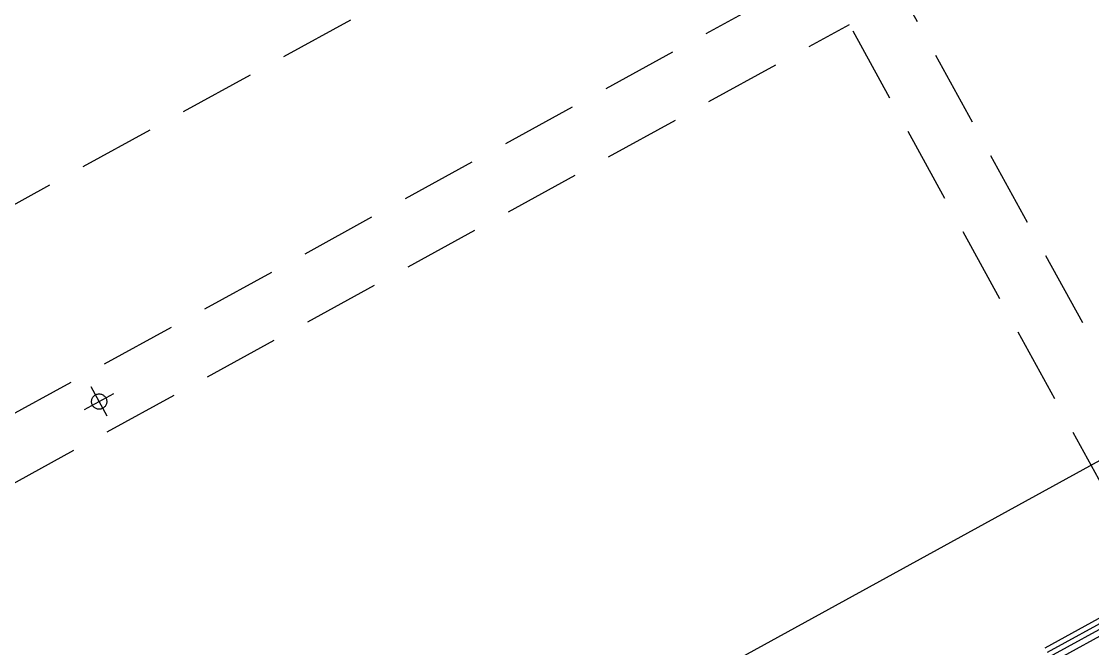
# Model space of a CAD drawing. Header units: millimetres. Extents: x 75184266 to 76346726, y -35077925 to -33679385.
# Drawn here: x 75327715 to 75328066.1, y -34896259.1 to -34896053.6 of the extents above; entities that cross this region are included whole.
import ezdxf

# ---------------------------------------------------------------- set-up
doc = ezdxf.new("R2010")
doc.units = ezdxf.units.MM
doc.header["$LTSCALE"] = 50
doc.header["$MEASUREMENT"] = 0
doc.linetypes.add('CENTER', pattern=[2, 1.25, -0.25, 0.25, -0.25])
doc.linetypes.add('XR-지하3층$0$생활체육시설(최종)$0$HIDDENX2', pattern=[0.75, 0.5, -0.25])
doc.layers.add('CEN', color=1, linetype='CENTER')
doc.layers.add('건축', color=8, linetype='CONTINUOUS', plot=False)

msp = doc.modelspace()

# ---------------------------------------------------------------- linework, layer by layer
at = {"layer": 'CEN', "ltscale": 10}
msp.add_line((75329061.53, -34895652.3, 0), (75323114.33, -34898917.09, 0), dxfattribs=at)
at = {"layer": '건축', "linetype": 'XR-지하3층$0$생활체육시설(최종)$0$HIDDENX2'}
for p, q in [((75327176.48, -34896407.92, 0), (75327982.96, -34895965.22, 0)), ((75327176.48, -34896407.92, 0), (75327982.96, -34895965.22, 0)), ((75327183.43, -34896472.54, 0), (75328033.75, -34896005.78, 0)), ((75328225.27, -34896448.21, 0), (75327994.3, -34896027.44, 0)), ((75327250.04, -34896458.8, 0), (75327986.39, -34896054.59, 0)), ((75328198.12, -34896440.3, 0), (75327986.39, -34896054.59, 0)), ((75328236.73, -34896156.74, 0), (75327764.85, -34896415.76, 0)), ((75328237.5, -34896158.14, 0), (75327765.62, -34896417.17, 0)), ((75328237.5, -34896158.14, 0), (75327765.62, -34896417.17, 0)), ((75328238.27, -34896159.54, 0), (75327766.39, -34896418.57, 0)), ((75328238.27, -34896159.54, 0), (75327766.39, -34896418.57, 0)), ((75328239.24, -34896161.3, 0), (75327767.35, -34896420.32, 0)), ((75327743.16, -34896182.98, 0), (75327737.86, -34896173.34, 0)), ((75327735.69, -34896180.8, 0), (75327745.33, -34896175.51, 0))]:
    msp.add_line(p, q, dxfattribs=at)
msp.add_circle((75327740.51, -34896178.16, 0), 2.5, dxfattribs=at)
msp.add_arc((75327339.12, -34895748.26, 0), 480, 313.0561, 326.312, dxfattribs=at)

doc.saveas('drawing.dxf')
